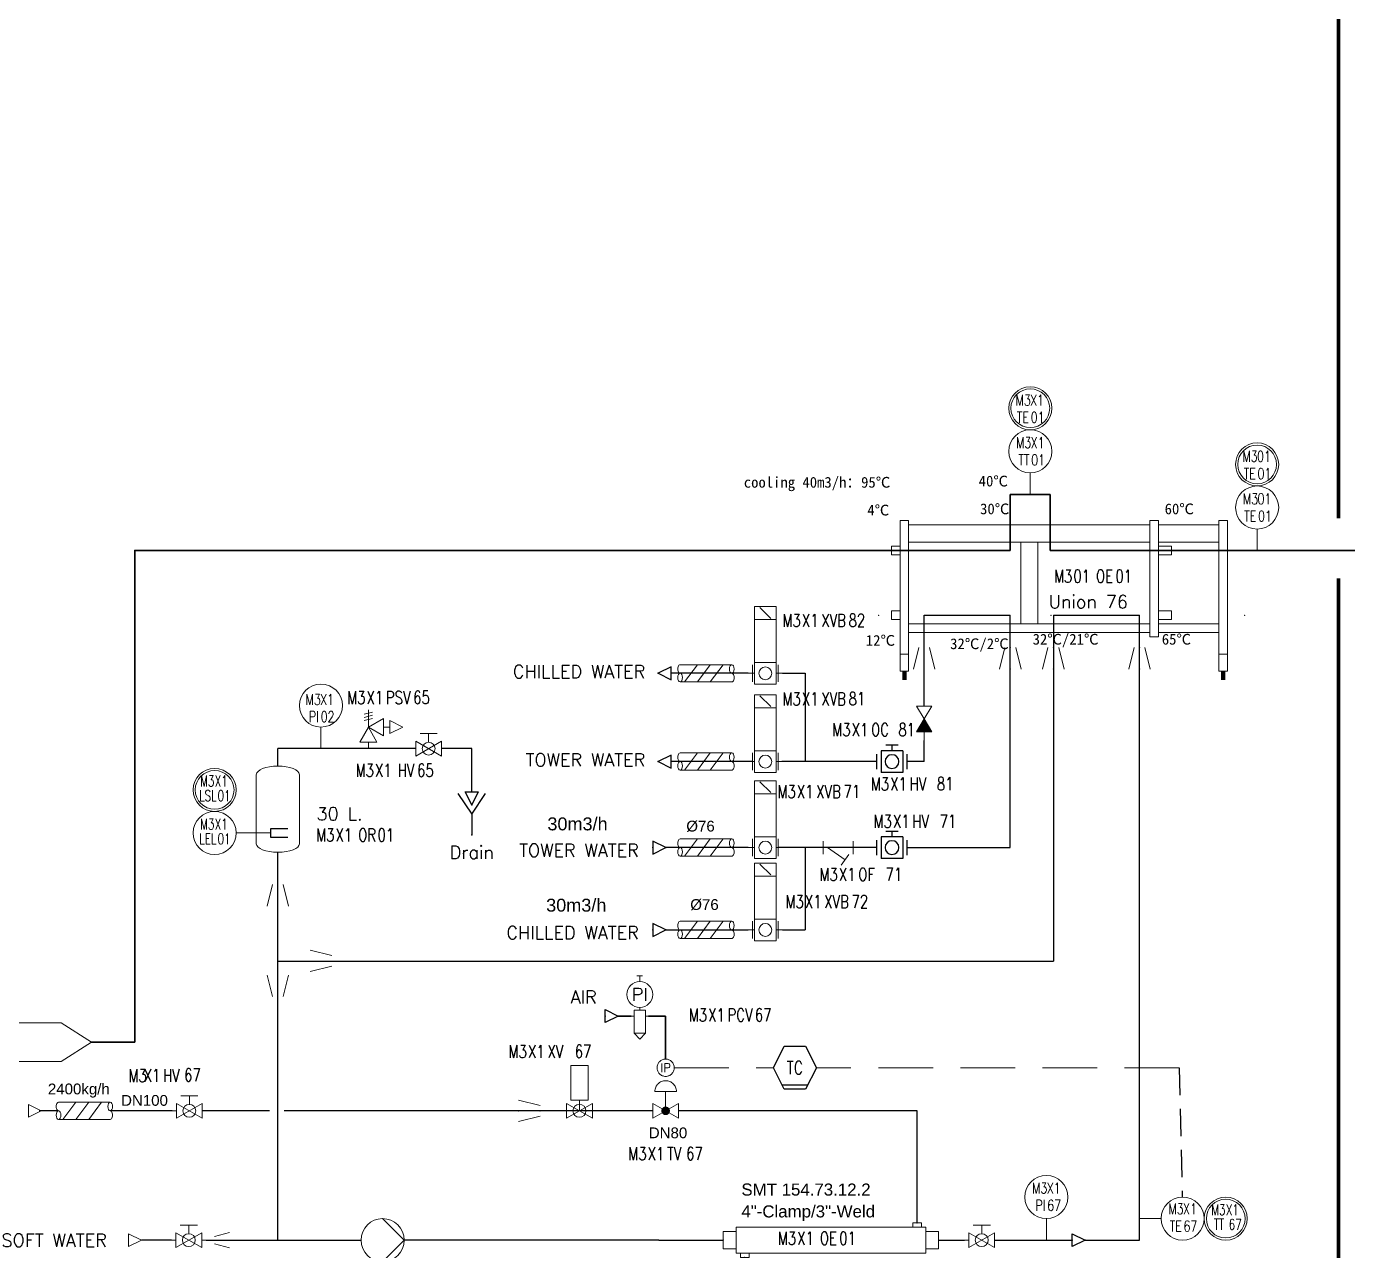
# Model space of a CAD drawing. Header units: inches. Extents: x 11605 to 13264, y 22375 to 23337.
# Drawn here: x 12394.5 to 12701.2, y 22596.7 to 22880.7 of the extents above; entities that cross this region are included whole.
import ezdxf
from ezdxf.enums import TextEntityAlignment as Align

# ---------------------------------------------------------------- set-up
doc = ezdxf.new("R2010")
doc.units = ezdxf.units.IN
doc.header["$MEASUREMENT"] = 0
for name, pattern in [('ACAD_ISO02W100', [15, 12, -3]), ('DASHED', [19.05, 12.7, -6.35]), ('DASHED2', [9.525, 6.35, -3.175])]:
    doc.linetypes.add(name, pattern=pattern)
for name, color, linetype, lineweight in [('11 Pipe Air Instrument', 3, 'Continuous', 30), ('19 Pipe Process', 30, 'Continuous', 30), ('31 Equipment', 7, 'Continuous', 9), ('32 Instruments Control Loop', 140, 'DASHED', 9), ('33 Instruments Labels', 7, 'Continuous', 9), ('40 TXT Data', 7, 'Continuous', 9), ('43 TXT English', 7, 'Continuous', 9), ('Other-material', 7, 'Continuous', 9), ('Pipe-process', 30, 'Continuous', 70)]:
    doc.layers.add(name, color=color, linetype=linetype, lineweight=lineweight)
for name, color, linetype in [('13 Pipe Water Hot', 161, 'Continuous'), ('14 Pipe Water Cold', 142, 'Continuous'), ('20 Pipe Steam Industrial', 231, 'Continuous'), ('60 TXT International', 7, 'Continuous'), ('DIAMETRE', 7, 'Continuous'), ('LIAISON INSTRUMENTATION', 140, 'DASHED2'), ('MATERIEL-DIVERS', 7, 'Continuous'), ('POMPES-PROCESS', 7, 'Continuous'), ('REPERES', 7, 'Continuous'), ('Steam pipe', 231, 'Continuous'), ('TEXTE', 7, 'Continuous'), ('TEXTES', 7, 'Continuous'), ('TITRE', 7, 'Continuous'), ('TUYAUTERIE-EAU', 5, 'Continuous'), ('TXT_FR', 7, 'Continuous'), ('VANNES', 7, 'Continuous')]:
    doc.layers.add(name, color=color, linetype=linetype)
doc.layers.get('REPERES').off()
doc.styles.add('ROMANS', font='ROMANS.SHX')
doc.styles.get("Standard").update_dxf_attribs({"font": 'arial.ttf'})
doc.styles.add('USER1', font='TXT.SHX', dxfattribs={"bigfont": 'gbcbig.shx'})

# ---------------------------------------------------------------- blocks, each defined once
blk = doc.blocks.new('APV-SIGN-ARW-FLOW-1')
at = {"layer": '31 Equipment'}
for p, q in [((-1.5, -1.5), (-1.5, 1.5)), ((-1.5, 1.5), (1.5, 0)), ((1.5, 0), (-1.5, -1.5))]:
    blk.add_line(p, q, dxfattribs=at)
blk = doc.blocks.new('APV-SIGN-ARW-DWG-1')
at = {"layer": '31 Equipment'}
for p, q in [((-32, 4.49), (25, 4.49)), ((-32, 4.49), (-25, 0)), ((25, 4.49), (32, 0)), ((-25, 0), (-32, -4.49)), ((32, 0), (25, -4.49)), ((-32, -4.49), (25, -4.49))]:
    blk.add_line(p, q, dxfattribs=at)
at = {"layer": '31 Equipment', "style": 'ROMANS', "width": 0.8}
for tag, p in [('TEXT1', (0, 0.37)), ('TEXT2', (0, -3.63))]:
    blk.add_attdef(tag, text='', height=3, dxfattribs=at).set_placement(p, align=Align.CENTER)
blk = doc.blocks.new('APV-INS-M-L-TE')
at = {"layer": '31 Equipment', "color": 7}
blk.add_line((0, -5), (0, -10), dxfattribs=at)
blk.add_circle((0, 0), 5, dxfattribs=at)
at = {"layer": '33 Instruments Labels', "style": 'ROMANS', "width": 0.8, "flags": 8}
blk.add_attdef('TE', text='', height=3, dxfattribs=at).set_placement((0, 0), align=Align.MIDDLE)
blk = doc.blocks.new('APV-INS-F-L-TT')
at = {"layer": '31 Equipment'}
for radius in [5, 4.5]:
    blk.add_circle((0, 0), radius, dxfattribs=at)
blk = doc.blocks.new('FLE23-A')
at = {"color": 7}
for p, q in [((0, 1.5), (-3, 0)), ((-3, 0), (0, -1.5)), ((0, -1.5), (0, 1.5))]:
    blk.add_line(p, q, dxfattribs=at)
at = {"layer": 'MATERIEL-DIVERS', "color": 7, "extrusion": (-1, 0, 0)}
blk.add_point((-3, 0), dxfattribs=at)
at = {"layer": 'MATERIEL-DIVERS', "color": 2}
for p in [(-3, 0), (0, 0)]:
    blk.add_point(p, dxfattribs=at)
at = {"layer": 'MATERIEL-DIVERS', "color": 7, "extrusion": (1, 0, 0)}
blk.add_point((0, 0), dxfattribs=at)
blk = doc.blocks.new('FLE23')
at = {"color": 7}
for p, q in [((0, -1.5), (0, 1.5)), ((0, 1.5), (3, 0)), ((3, 0), (0, -1.5))]:
    blk.add_line(p, q, dxfattribs=at)
at = {"layer": 'MATERIEL-DIVERS', "color": 2}
for p in [(0, 0), (3, 0)]:
    blk.add_point(p, dxfattribs=at)
at = {"layer": 'MATERIEL-DIVERS', "color": 7, "extrusion": (-1, 0, 0)}
blk.add_point((0, 0), dxfattribs=at)
at = {"layer": 'MATERIEL-DIVERS', "color": 7, "extrusion": (1, 0, 0)}
blk.add_point((3, 0), dxfattribs=at)
blk = doc.blocks.new('APV-FCE-GEN-REDCON-1')
at = {"layer": '31 Equipment', "color": 7}
for p, q in [((-2.5, 2.5), (2.5, 1.25)), ((2.5, 1.25), (2.5, 1.25)), ((2.5, -1.25), (-2.5, -2.5))]:
    blk.add_line(p, q, dxfattribs=at)
blk = doc.blocks.new('APV-OTH-GEN-INSULATE-1')
at = {"layer": '31 Equipment'}
for p, q in [((6, 2), (-6, 2)), ((-5, -2), (-2, 2)), ((-2, -2), (1, 2)), ((1, -2), (4, 2)), ((-6, -2), (6, -2))]:
    blk.add_line(p, q, dxfattribs=at)
for centre, major_axis in [((-6, 1), (0, 1)), ((6, -1), (0, -1))]:
    blk.add_ellipse(centre, major_axis=major_axis, ratio=0.547943, start_param=0, end_param=3.141593, dxfattribs=at)
at = {"layer": '31 Equipment', "extrusion": (0, 0, -1)}
for centre, major_axis in [((-6, -1), (0, -1)), ((6, 1), (0, 1))]:
    blk.add_ellipse(centre, major_axis=major_axis, ratio=0.547943, dxfattribs=at)
blk = doc.blocks.new('APV-VLVM-BALL-KHV+MF-1')
at = {"layer": '31 Equipment'}
for p, q in [((-2, 3.5), (2, 3.5)), ((0, 1.5), (0, 3.5)), ((-3, 1.734), (-3, -1.734)), ((-3, -1.734), (3, 1.734)), ((3, -1.734), (-3, 1.734)), ((3, 1.734), (3, -1.734))]:
    blk.add_line(p, q, dxfattribs=at)
at = {"layer": '31 Equipment', "ltscale": 38}
for p, q in [((-3, 0), (-4, 0)), ((3, 0), (4, 0))]:
    blk.add_line(p, q, dxfattribs=at)
at = {"layer": '31 Equipment'}
blk.add_circle((0, 0), 1.5, dxfattribs=at)
blk = doc.blocks.new('APV-INS-M-L-PI')
at = {"layer": '31 Equipment', "color": 7}
blk.add_line((0, -5), (0, -10), dxfattribs=at)
blk.add_circle((0, 0), 5, dxfattribs=at)
at = {"layer": '33 Instruments Labels', "style": 'ROMANS', "width": 0.8, "flags": 8}
blk.add_attdef('PI', text='', height=3, dxfattribs=at).set_placement((0, 0), align=Align.MIDDLE)
blk = doc.blocks.new('APV-HEX-TUB-11')
at = {"layer": '31 Equipment'}
for p, q in [((4, 3), (4, 4)), ((4, 4), (6, 4)), ((6, 4), (6, 3)), ((3, 2), (0, 2)), ((0, 2), (0, -2)), ((47, 3), (3, 3)), ((3, 3), (3, -3)), ((47, -3), (47, 3)), ((47, 2), (50, 2)), ((50, 2), (50, -2)), ((0, -2), (3, -2)), ((3, -3), (47, -3)), ((44, -4), (44, -3)), ((46, -3), (46, -4)), ((50, -2), (47, -2)), ((46, -4), (44, -4))]:
    blk.add_line(p, q, dxfattribs=at)
at = {"layer": '31 Equipment', "ltscale": 38}
for p in [(5, 4), (0, 0), (50, 0), (45, -4)]:
    blk.add_point(p, dxfattribs=at)
blk = doc.blocks.new('APV-PMP-GEN-CENTR-1')
at = {"layer": '31 Equipment', "ltscale": 38}
for p, q in [((5, 0), (0, 5)), ((-5, 0), (-7, 0)), ((5, 0), (0, -5)), ((5, 0), (7, 0))]:
    blk.add_line(p, q, dxfattribs=at)
blk.add_circle((0, 0), 5, dxfattribs=at)
blk = doc.blocks.new('APV-INS-F-PLC-TC')
at = {"layer": '31 Equipment', "lineweight": -3}
for p, q in [((-5, 0), (-2.5, 5)), ((-2.5, 5), (2.5, 5)), ((2.5, 5), (5, 0)), ((-2.5, -5), (-5, 0)), ((5, 0), (2.5, -5)), ((-3, -4), (3, -4)), ((2.5, -5), (-2.5, -5))]:
    blk.add_line(p, q, dxfattribs=at)
at = {"layer": '33 Instruments Labels', "style": 'ROMANS', "width": 0.8}
blk.add_text('TC', height=3, dxfattribs=at).set_placement((0, 0), align=Align.MIDDLE)
blk = doc.blocks.new('APV-PNE-GEN-PRESREGL-1')
at = {"layer": '31 Equipment', "color": 7}
for p, q in [((-0.67, 9.33), (0.67, 9.33)), ((0, 8), (0, 9.33)), ((-1.33, 0), (-2, 0)), ((-1.33, -4), (-1.33, 1.33)), ((-1.33, 1.33), (1.33, 1.33)), ((1.33, 1.33), (1.33, -4)), ((1.33, 0), (2, 0)), ((-1.33, -4), (0, -5.33)), ((1.33, -4), (-1.33, -4)), ((0, -5.33), (1.33, -4))]:
    blk.add_line(p, q, dxfattribs=at)
at = {"layer": '31 Equipment'}
blk.add_line((0, 2), (0, 1.33), dxfattribs=at)
blk.add_circle((0, 5), 3, dxfattribs=at)
at = {"layer": '31 Equipment', "style": 'ROMANS'}
blk.add_text('PI', height=3, dxfattribs=at).set_placement((0, 5), align=Align.MIDDLE)
blk = doc.blocks.new('APV-VLV-IPCNV-GEN-1')
at = {"layer": '31 Equipment', "linetype": 'ACAD_ISO02W100', "ltscale": 38}
blk.add_circle((0, 0), 2, dxfattribs=at)
at = {"layer": '31 Equipment', "style": 'ROMANS'}
blk.add_text('IP', height=2, dxfattribs=at).set_placement((0, 0), align=Align.MIDDLE)
blk = doc.blocks.new('APV-VLV-MODUL-2WAY-1')
at = {"layer": '31 Equipment', "linetype": 'ACAD_ISO02W100', "ltscale": 38}
for p, q in [((2.5, 4.5), (-2.5, 4.5)), ((0, 1), (0, 4.5))]:
    blk.add_line(p, q, dxfattribs=at)
at = {"layer": '31 Equipment', "ltscale": 38}
for p, q in [((-3, 0), (-4, 0)), ((3, 0), (4, 0))]:
    blk.add_line(p, q, dxfattribs=at)
at = {"layer": '31 Equipment'}
for p, q in [((-3, 1.734), (-3, -1.734)), ((-3, -1.734), (3, 1.734)), ((3, -1.734), (-3, 1.734)), ((3, 1.734), (3, -1.734))]:
    blk.add_line(p, q, dxfattribs=at)
at = {"layer": '31 Equipment', "const_width": 1}
blk.add_lwpolyline([(-0.5, 0, 1), (0.5, 0, 1)], format="xyb", close=True, dxfattribs=at)
at = {"layer": '31 Equipment', "linetype": 'ACAD_ISO02W100', "ltscale": 38}
blk.add_arc((0, 4.5), 2.5, 0, 180, dxfattribs=at)
blk = doc.blocks.new('APV-TNK-GEN-1')
at = {"layer": '31 Equipment'}
for p, q in [((-5, 18), (-5, 2)), ((5, 2), (5, 18))]:
    blk.add_line(p, q, dxfattribs=at)
for centre, major_axis in [((0, 18), (-5, 0)), ((0, 2), (5, 0))]:
    blk.add_ellipse(centre, major_axis=major_axis, ratio=0.4, start_param=3.141593, end_param=6.283185, dxfattribs=at)
at = {"layer": '31 Equipment', "ltscale": 38}
blk.add_point((0, 0), dxfattribs=at)
blk = doc.blocks.new('NBF_ARROW-4TEXTS')
at = {"layer": '40 TXT Data', "color": 5, "style": 'ROMANS'}
blk.add_attdef('CAPACITY', text='', height=2.5, dxfattribs=at).set_placement((-5, 4), align=Align.BOTTOM_RIGHT)
blk.add_attdef('PID-NO/TAG', text='', height=2.5, dxfattribs=at).set_placement((-5, -7), align=Align.TOP_RIGHT)
at = {"layer": '43 TXT English', "style": 'ROMANS'}
blk.add_attdef('TEXT-ENG', text='', height=3, dxfattribs=at).set_placement((-5, -1), align=Align.BOTTOM_RIGHT)
at = {"layer": '60 TXT International', "style": 'ROMANS'}
blk.add_attdef('TEXT-RUS', text='', height=3, dxfattribs=at).set_placement((-5, -2), align=Align.TOP_RIGHT)
blk = doc.blocks.new('NOR_CONICAL_REDUCER')
for p, q in [((-2.07, 2.48), (2.93, 1.23)), ((2.93, -1.27), (-2.07, -2.52))]:
    blk.add_line(p, q)
blk = doc.blocks.new('CR')
at = {"color": 7}
for p, q in [((-2.5, 2.5), (2.5, 1.25)), ((2.5, 1.25), (2.5, 1.25)), ((2.5, -1.25), (-2.5, -2.5))]:
    blk.add_line(p, q, dxfattribs=at)
at = {"color": 7, "extrusion": (-1, 0, 0)}
blk.add_point((-2.5, 0), dxfattribs=at)
at = {"color": 7, "extrusion": (1, 0, 0)}
blk.add_point((2.5, 0), dxfattribs=at)
blk = doc.blocks.new('EGOUT')
at = {"color": 7}
for p, q in [((-3.2, 9.61), (0, 4.81)), ((0, 4.81), (3.2, 9.61)), ((0, 4.81), (0, 0))]:
    blk.add_line(p, q, dxfattribs=at)
at = {"color": 7, "extrusion": (0, -1, 0)}
blk.add_point((0, 0), dxfattribs=at)
at = {"layer": 'POMPES-PROCESS', "style": 'ROMANS'}
blk.add_attdef('EGOUT', text='', height=3, dxfattribs=at).set_placement((0, -4), align=Align.MIDDLE)
blk = doc.blocks.new('APV-FCE-RELV-SI2-1')
at = {"layer": '31 Equipment'}
for p, q in [((1, 3.5), (-1, 3)), ((0, 0), (0, 4)), ((1, 2.75), (-1, 2.25)), ((1, 2), (-1, 1.5))]:
    blk.add_line(p, q, dxfattribs=at)
at = {"layer": '31 Equipment', "color": 7}
for p, q in [((0, 0), (-2, -3.5)), ((3.5, 2), (0, 0)), ((0, 0), (3.5, -2)), ((2, -3.5), (0, 0)), ((3.5, -2), (3.5, 2)), ((3.5, 0), (5, 0)), ((5, -1.5), (5, 1.5)), ((5, 1.5), (8, 0)), ((8, 0), (5, -1.5)), ((-2, -3.5), (2, -3.5)), ((0, -3.5), (0, -5))]:
    blk.add_line(p, q, dxfattribs=at)
blk = doc.blocks.new('APV-VLV-BALL-KHV+MF-3')
at = {"layer": '31 Equipment', "ltscale": 38}
for p, q in [((-3, 0), (-4, 0)), ((0, 0), (0, 2.5)), ((3, 0), (4, 0))]:
    blk.add_line(p, q, dxfattribs=at)
at = {"layer": '31 Equipment'}
for p, q in [((-3, 1.734), (-3, -1.734)), ((-3, -1.734), (3, 1.734)), ((3, -1.734), (-3, 1.734)), ((3, 1.734), (3, -1.734))]:
    blk.add_line(p, q, dxfattribs=at)
at = {"layer": '31 Equipment', "ltscale": 38}
blk.add_lwpolyline([(-2, 2.5), (2, 2.5), (2, 10.5), (-2, 10.5)], close=True, dxfattribs=at)
at = {"layer": '31 Equipment'}
blk.add_circle((0, 0), 1.5, dxfattribs=at)
blk = doc.blocks.new('APV-HEX-PLAT-12')
at = {"layer": '31 Equipment'}
for p, q in [((-1, 2), (-1, 37)), ((-1, 37), (1, 37)), ((1, 37), (1, 2)), ((15, 37), (15, 10)), ((17, 37), (15, 37)), ((17, 10), (17, 37)), ((73, 37), (73, 2)), ((75, 37), (73, 37)), ((75, 37), (75, 2)), ((1, 36), (15, 36)), ((17, 36), (73, 36)), ((15, 32), (1, 32)), ((12, 31), (12, 29)), ((15, 31), (12, 31)), ((17, 32), (73, 32)), ((43, 13), (43, 32)), ((47, 32), (47, 13)), ((75, 31), (77, 31)), ((77, 31), (77, 29)), ((12, 29), (15, 29)), ((77, 29), (75, 29)), ((12, 16), (15, 16)), ((12, 14), (12, 16)), ((75, 16), (77, 16)), ((77, 16), (77, 14)), ((15, 13), (1, 13)), ((15, 14), (12, 14)), ((17, 13), (73, 13)), ((77, 14), (75, 14)), ((1, 11), (15, 11)), ((15, 10), (17, 10)), ((17, 11), (73, 11)), ((-1, 6), (1, 6)), ((73, 6), (75, 6)), ((1, 2), (-1, 2)), ((73, 2), (75, 2))]:
    blk.add_line(p, q, dxfattribs=at)
at = {"layer": '31 Equipment', "ltscale": 38}
for p in [(-5, 30), (40, 30), (50, 30), (80, 30), (-5, 15), (40, 15), (50, 15), (80, 15)]:
    blk.add_point(p, dxfattribs=at)
at = {"layer": '31 Equipment'}
for points in [[(0.5, 2), (-0.5, 2), (0.5, 0), (-0.5, 0)], [(74.5, 2), (73.5, 2), (74.5, 0), (73.5, 0)]]:
    blk.add_trace(points, dxfattribs=at)
blk = doc.blocks.new('REPNORM1')
at = {"layer": 'TEXTES', "style": 'ROMANS', "width": 0.75}
for tag, p in [('ZONE', (-9.75, -1.25)), ('SOUSZONE', (-5.25, -1.25)), ('ELEMENT', (-0.75, -1.25)), ('NUM', (5.59, -1.22))]:
    blk.add_attdef(tag, p, '', height=3, dxfattribs=at)
blk = doc.blocks.new('REPNORM')
at = {"layer": 'TEXTES', "style": 'ROMANS', "width": 0.75}
for tag, p in [('ZONE', (-9.75, -1.25)), ('SOUSZONE', (-5.25, -1.25)), ('ELEMENT', (0, -1.25)), ('NUM', (4.5, -1.25))]:
    blk.add_attdef(tag, p, '', height=3, dxfattribs=at)
blk = doc.blocks.new('REPINS')
at = {"layer": 'TEXTES', "style": 'ROMANS', "width": 0.75}
for tag, p in [('ZONE', (-3.3, 1)), ('SOUSZONE', (0.1, 1)), ('NUM', (0.2, -3))]:
    blk.add_attdef(tag, p, '', height=2.5, dxfattribs=at)
blk.add_attdef('ELEMENT', text='', height=2.5, dxfattribs=at).set_placement((-0.2, -3), align=Align.RIGHT)
blk = doc.blocks.new('REPINS2')
at = {"layer": 'TEXTES', "style": 'ROMANS', "width": 0.7}
for tag, p in [('ZONE', (-3.35, 0.8)), ('SOUSZONE', (0.05, 0.8)), ('NUM', (0.7, -2.6))]:
    blk.add_attdef(tag, p, '', height=2.5, dxfattribs=at)
blk.add_attdef('ELEMENT', text='', height=2.5, dxfattribs=at).set_placement((-1.56, -2.59), align=Align.CENTER)
blk = doc.blocks.new('APV-INS-M-L-LE2')
at = {"layer": '31 Equipment', "color": 7}
blk.add_line((5, 0), (13, 0), dxfattribs=at)
at = {"layer": '31 Equipment', "lineweight": 25}
blk.add_lwpolyline([(17, 1), (13, 1), (13, 0), (13, -1), (17, -1)], dxfattribs=at)
at = {"layer": '31 Equipment', "color": 7}
blk.add_circle((0, 0), 5, dxfattribs=at)
at = {"layer": '33 Instruments Labels', "style": 'ROMANS', "width": 0.8}
blk.add_attdef('LE?', text='', height=3, dxfattribs=at).set_placement((0, 0), align=Align.MIDDLE)
blk = doc.blocks.new('APV-INS-F-L-LS')
at = {"layer": '31 Equipment'}
for radius in [5, 4.5]:
    blk.add_circle((0, 0), radius, dxfattribs=at)
at = {"layer": '33 Instruments Labels', "style": 'ROMANS', "width": 0.8}
blk.add_attdef('LS?', text='', height=3, dxfattribs=at).set_placement((0, 0), align=Align.MIDDLE)
blk = doc.blocks.new('APV-VLV-BFLY-SVS-3')
at = {"layer": '31 Equipment', "ltscale": 38}
for p, q in [((1.25, 15.25), (-1.25, 12.75)), ((-2.5, 0), (-4, 0)), ((2.5, 2.5), (-2.5, 2.5)), ((-2.5, 2.5), (-2.5, -2.5)), ((2.5, -2.5), (2.5, 2.5)), ((2.5, 0), (4, 0)), ((-2.5, -2.5), (2.5, -2.5))]:
    blk.add_line(p, q, dxfattribs=at)
at = {"layer": '31 Equipment'}
for p, q in [((-3, 2), (-3, -2)), ((3, -2), (3, 2))]:
    blk.add_line(p, q, dxfattribs=at)
at = {"layer": '31 Equipment', "ltscale": 38}
for points in [[(-2.5, 12.5), (2.5, 12.5), (2.5, 15.5), (-2.5, 15.5)], [(-2.5, 2.5), (2.5, 2.5), (2.5, 12.5), (-2.5, 12.5)]]:
    blk.add_lwpolyline(points, close=True, dxfattribs=at)
blk.add_circle((0, 0), 1.5, dxfattribs=at)
blk = doc.blocks.new('APV-FILT-GEN-Y-1')
at = {"layer": '31 Equipment'}
for p, q in [((-3.5, -1.5), (-3.5, 1.5)), ((-3.5, 0), (3.5, 0)), ((-2.5, 0), (1.6, -2.87)), ((3.5, 1.5), (3.5, -1.5)), ((2.46, -1.64), (0.74, -4.1))]:
    blk.add_line(p, q, dxfattribs=at)
blk = doc.blocks.new('VALVBUTT A BRIDES')
at = {"layer": 'VANNES'}
for p, q in [((-1.4, 3.77), (1.4, 3.77)), ((0, 3.77), (0, 2.5)), ((-3.5, -1.73), (-3.5, 1.74)), ((-2.5, 2.5), (-2.5, -2.5)), ((-2.5, 2.5), (2.5, 2.5)), ((2.5, 2.5), (2.5, -2.5)), ((3.5, -1.73), (3.5, 1.74)), ((-2.5, -2.5), (2.5, -2.5))]:
    blk.add_line(p, q, dxfattribs=at)
blk.add_circle((0, 0), 1.6, dxfattribs=at)
blk = doc.blocks.new('APV-FCE-NRV-GEN-1')
at = {"layer": '31 Equipment'}
h = blk.add_hatch(dxfattribs=at)
h.set_pattern_fill('ANSI31', color=256, scale=0.01, style=0)
h.set_pattern_definition([(45, (0, 0), (-0.02245064, 0.02245064), [])])
h.paths.add_polyline_path([(3, 1.75), (3, -1.75), (0, 0)])
at = {"layer": '31 Equipment', "linetype": 'ACAD_ISO02W100', "ltscale": 38}
for p, q in [((-3, 0), (-5, 0)), ((0, 0), (-3, 1.75)), ((-3, 1.75), (-3, -1.75)), ((0, 0), (-3, -1.75)), ((0, 0), (3, 1.75)), ((0, 0), (3, -1.75)), ((3, 1.75), (3, -1.75)), ((3, 0), (5, 0))]:
    blk.add_line(p, q, dxfattribs=at)

msp = doc.modelspace()

# ---------------------------------------------------------------- linework, layer by layer
at = {"layer": '11 Pipe Air Instrument'}
for p, q in [((12534.87, 22651.1), (12531.87, 22651.1)), ((12542.87, 22651.1), (12538.87, 22651.1)), ((12542.87, 22651.1), (12542.87, 22641.1))]:
    msp.add_line(p, q, dxfattribs=at)
at = {"layer": '13 Pipe Water Hot'}
for p, q in [((12632.87, 22744.1), (12652.87, 22744.1)), ((12632.87, 22744.1), (12632.87, 22663.82)), ((12652.87, 22599.1), (12652.87, 22744.1)), ((12452.87, 22599.1), (12452.87, 22689.1)), ((12452.87, 22663.82), (12632.87, 22663.82)), ((12436.2, 22599.1), (12472.18, 22599.1)), ((12541.26, 22599.1), (12482.18, 22599.1)), ((12541.26, 22599.1), (12556.24, 22599.1)), ((12606.24, 22599.1), (12612.24, 22599.1)), ((12619.24, 22599.1), (12637.24, 22599.1)), ((12620.24, 22599.1), (12628.24, 22599.1)), ((12640.24, 22599.1), (12652.87, 22599.1))]:
    msp.add_line(p, q, dxfattribs=at)
at = {"layer": '14 Pipe Water Cold'}
for p, q in [((12602.87, 22744.1), (12622.87, 22744.1)), ((12602.87, 22723.04), (12602.87, 22744.1)), ((12622.87, 22690.19), (12622.87, 22744.1)), ((12544.92, 22730.63), (12544.14, 22730.63)), ((12562.02, 22730.63), (12544.92, 22730.63)), ((12602.87, 22710.15), (12602.87, 22715.04)), ((12562.87, 22710.15), (12544.14, 22710.15)), ((12591.91, 22710.15), (12569.87, 22710.15)), ((12602.87, 22710.15), (12598.91, 22710.15)), ((12562.02, 22690.19), (12542.93, 22690.19)), ((12572.66, 22690.19), (12569.02, 22690.19)), ((12584.66, 22690.19), (12572.66, 22690.19)), ((12591.91, 22690.19), (12581.41, 22690.19)), ((12598.91, 22690.19), (12622.87, 22690.19)), ((12542.93, 22671.08), (12562.02, 22671.08)), ((12570.02, 22671.08), (12575.23, 22671.08))]:
    msp.add_line(p, q, dxfattribs=at)
at = {"layer": '14 Pipe Water Cold', "ltscale": 2}
msp.add_line((12428.2, 22599.1), (12421.2, 22599.1), dxfattribs=at)
at = {"layer": '14 Pipe Water Cold'}
for points in [[(12570.02, 22730.63), (12575.23, 22730.63), (12575.23, 22710.15)], [(12575.23, 22690.19), (12575.23, 22671.08)]]:
    msp.add_lwpolyline(points, dxfattribs=at)
at = {"layer": '19 Pipe Process'}
for p, q in [((12622.87, 22759.14), (12622.87, 22772.14)), ((12622.87, 22772.14), (12632.16, 22772.14)), ((12632.16, 22772.14), (12632.15, 22759.1)), ((12632.15, 22759.1), (12680.16, 22759.1)), ((12870.02, 22759.1), (12677.28, 22759.1)), ((12409.61, 22645.05), (12419.66, 22645.05))]:
    msp.add_line(p, q, dxfattribs=at)
msp.add_lwpolyline([(12622.87, 22759.14), (12419.66, 22759.14), (12419.66, 22645.05)], dxfattribs=at)
at = {"layer": '20 Pipe Steam Industrial'}
for p, q in [((12401.96, 22629.1), (12397.46, 22629.1)), ((12401.96, 22629.1), (12397.96, 22629.1)), ((12428.33, 22629.1), (12413.96, 22629.1)), ((12447.41, 22629.1), (12435.33, 22629.1)), ((12450.91, 22629.1), (12447.41, 22629.1)), ((12538.87, 22629.1), (12454.36, 22629.1)), ((12539.85, 22629.1), (12525.87, 22629.1)), ((12552.87, 22629.1), (12545.85, 22629.1)), ((12601.24, 22629.1), (12546.87, 22629.1)), ((12601.24, 22603.1), (12601.24, 22629.1))]:
    msp.add_line(p, q, dxfattribs=at)
at = {"layer": '32 Instruments Control Loop'}
for p, q in [((12544.87, 22639.1), (12567.87, 22639.1)), ((12577.87, 22639.1), (12582.87, 22639.1)), ((12662.09, 22639.1), (12582.87, 22639.1))]:
    msp.add_line(p, q, dxfattribs=at)
at = {"layer": 'LIAISON INSTRUMENTATION'}
msp.add_line((12662.09, 22639.1), (12662.76, 22609.1), dxfattribs=at)
at = {"layer": 'Pipe-process'}
for points in [[(12699.04, 22766.61), (12699.04, 22942.93)], [(12699.04, 22532.73), (12699.04, 22752.66)]]:
    msp.add_lwpolyline(points, dxfattribs=at)
at = {"layer": 'TUYAUTERIE-EAU'}
for p, q in [((12484.87, 22713.15), (12452.87, 22713.15)), ((12452.87, 22709.1), (12452.87, 22713.15)), ((12497.87, 22713.15), (12490.87, 22713.15)), ((12497.87, 22703.15), (12497.87, 22713.15))]:
    msp.add_line(p, q, dxfattribs=at)

# ---------------------------------------------------------------- block references
at = {"layer": '14 Pipe Water Cold', "xscale": -1}
for p in [(12595.41, 22710.15), (12595.41, 22690.19)]:
    msp.add_blockref('VALVBUTT A BRIDES', p, dxfattribs=at)
at = {"layer": '31 Equipment'}
for name, p in [('APV-INS-F-L-TT', (12627.51, 22792.14)), ('APV-INS-M-L-TE', (12627.51, 22782.14)), ('APV-INS-F-L-TT', (12680.16, 22779.1)), ('APV-INS-M-L-TE', (12680.16, 22769.1)), ('APV-OTH-GEN-INSULATE-1', (12552.23, 22730.63)), ('APV-INS-M-L-PI', (12462.87, 22723.15)), ('APV-FCE-RELV-SI2-1', (12473.87, 22718.15)), ('APV-OTH-GEN-INSULATE-1', (12552.23, 22710.15)), ('APV-OTH-GEN-INSULATE-1', (12552.23, 22690.19)), ('APV-OTH-GEN-INSULATE-1', (12552.23, 22671.08)), ('APV-FCE-GEN-REDCON-1', (12462.87, 22663.92)), ('APV-SIGN-ARW-FLOW-1', (12396.46, 22629.1)), ('APV-OTH-GEN-INSULATE-1', (12407.96, 22629.1))]:
    msp.add_blockref(name, p, dxfattribs=at)
at = {"layer": '31 Equipment', "xscale": -1}
for name, p in [('APV-HEX-PLAT-12', (12672.28, 22729.1)), ('APV-TNK-GEN-1', (12452.87, 22689.1)), ('APV-VLV-BALL-KHV+MF-3', (12522.87, 22629.1)), ('APV-VLVM-BALL-KHV+MF-1', (12432.33, 22629.1)), ('APV-HEX-TUB-11', (12606.24, 22599.1)), ('APV-VLVM-BALL-KHV+MF-1', (12616.24, 22599.1))]:
    msp.add_blockref(name, p, dxfattribs=at)
at = {"layer": '31 Equipment'}
for p, values in [((12543.14, 22729.63), {'TEXT-ENG': 'CHILLED WATER'}), ((12543.14, 22709.15), {'TEXT-ENG': 'TOWER WATER'}), ((12541.64, 22688.15), {'TEXT-ENG': 'TOWER WATER'}), ((12541.64, 22669.04), {'TEXT-ENG': 'CHILLED WATER'}), ((12531.87, 22654.1), {'TEXT-ENG': 'AIR'})]:
    msp.add_blockref('NBF_ARROW-4TEXTS', p, dxfattribs=at).add_auto_attribs(values)
at = {"layer": '31 Equipment', "xscale": -1}
for name, p, rotation in [('APV-FCE-NRV-GEN-1', (12602.87, 22720.04), 90), ('APV-FCE-GEN-REDCON-1', (12452.87, 22679.1), 270), ('APV-INS-M-L-PI', (12631.24, 22609.1), 359.9999999999998), ('APV-PMP-GEN-CENTR-1', (12477.18, 22599.1), 180), ('APV-SIGN-ARW-FLOW-1', (12419.7, 22599.1), 180)]:
    msp.add_blockref(name, p, dxfattribs=dict(at, rotation=rotation))
at = {"layer": '31 Equipment'}
for name, p, rotation in [('APV-VLVM-BALL-KHV+MF-1', (12487.87, 22713.15), 0.0001520395044134), ('APV-FCE-GEN-REDCON-1', (12452.87, 22658.1), 270)]:
    msp.add_blockref(name, p, dxfattribs=dict(at, rotation=rotation))
at = {"layer": '31 Equipment', "xscale": -0.700000000000003, "yscale": 0.700000000000003, "zscale": 0.700000000000003}
msp.add_blockref('NOR_CONICAL_REDUCER', (12440.2, 22599.1), dxfattribs=at)
at = {"layer": '33 Instruments Labels'}
for name, p in [('APV-INS-F-PLC-TC', (12572.87, 22639.1)), ('APV-INS-F-L-TT', (12672.87, 22604.1))]:
    msp.add_blockref(name, p, dxfattribs=at)
at = {"layer": '33 Instruments Labels', "rotation": 270}
msp.add_blockref('APV-INS-M-L-TE', (12662.87, 22604.1), dxfattribs=at)
at = {"layer": 'MATERIEL-DIVERS'}
for name, p in [('FLE23-A', (12544.14, 22730.63)), ('FLE23-A', (12544.14, 22710.15)), ('APV-INS-F-L-LS', (12438.19, 22703.58)), ('APV-INS-M-L-LE2', (12438.19, 22693.58)), ('APV-PNE-GEN-PRESREGL-1', (12536.87, 22651.1)), ('APV-VLVM-BALL-KHV+MF-1', (12432.2, 22599.1))]:
    msp.add_blockref(name, p, dxfattribs=at)
msp.add_blockref('EGOUT', (12497.87, 22693.15), dxfattribs=at).add_auto_attribs({'EGOUT': 'Drain'})
for name, p, rotation in [('FLE23', (12497.87, 22703.15), 270), ('FLE23-A', (12539.93, 22690.19), 180), ('FLE23-A', (12539.93, 22671.08), 180)]:
    msp.add_blockref(name, p, dxfattribs=dict(at, rotation=rotation))
ref = msp.add_blockref('APV-SIGN-ARW-DWG-1', (12377.6, 22645.05), dxfattribs=at)
ref.add_attrib('TEXT1', '循环化料线', dxfattribs={"layer": '31 Equipment', "height": 5, "style": 'USER1'}).set_placement((12377.6, 22643.17), align=Align.CENTER)
at = {"layer": 'MATERIEL-DIVERS', "xscale": -1}
msp.add_blockref('FLE23-A', (12637.24, 22599.1), dxfattribs=at)
at = {"layer": 'Other-material', "rotation": 90.00000000000001}
for p in [(12602.87, 22734.12), (12622.87, 22734.12), (12632.87, 22734.12), (12652.87, 22734.12)]:
    msp.add_blockref('CR', p, dxfattribs=at)
at = {"layer": 'Other-material', "xscale": -1, "rotation": 180}
msp.add_blockref('CR', (12511.24, 22629.1), dxfattribs=at)
at = {"layer": 'REPERES'}
for name, p, values in [('REPINS', (12627.4, 22791.77), {'ZONE': 'M3', 'SOUSZONE': 'X1', 'ELEMENT': 'TE', 'NUM': '01'}), ('REPINS', (12627.52, 22781.9), {'ZONE': 'M3', 'SOUSZONE': 'X1', 'ELEMENT': 'TT', 'NUM': '01'}), ('REPINS', (12680.05, 22778.72), {'ZONE': 'M3', 'SOUSZONE': '01', 'ELEMENT': 'TE', 'NUM': '01'}), ('REPINS', (12680.16, 22768.86), {'ZONE': 'M3', 'SOUSZONE': '01', 'ELEMENT': 'TE', 'NUM': '01'}), ('REPNORM', (12642.77, 22752.92), {'ZONE': 'M3', 'SOUSZONE': '01', 'ELEMENT': 'OE', 'NUM': '01'}), ('REPNORM1', (12579.75, 22742.64), {'ZONE': 'M3', 'SOUSZONE': 'X1', 'ELEMENT': 'XVB', 'NUM': '82'}), ('REPINS', (12462.6, 22722.31), {'ZONE': 'M3', 'SOUSZONE': 'X1', 'ELEMENT': 'PI', 'NUM': '02'}), ('REPNORM1', (12478.7, 22724.75), {'ZONE': 'M3', 'SOUSZONE': 'X1', 'ELEMENT': 'PSV', 'NUM': '65'}), ('REPNORM1', (12579.75, 22724.45), {'ZONE': 'M3', 'SOUSZONE': 'X1', 'ELEMENT': 'XVB', 'NUM': '81'}), ('REPNORM1', (12591.31, 22717.3), {'ZONE': 'M3', 'SOUSZONE': 'X1', 'ELEMENT': 'OC', 'NUM': '81'}), ('REPNORM', (12480.68, 22707.87), {'ZONE': 'M3', 'SOUSZONE': 'X1', 'ELEMENT': 'HV', 'NUM': '65'}), ('REPINS2', (12438.19, 22703.58), {'ZONE': 'M3', 'SOUSZONE': 'X1', 'NUM': '01', 'ELEMENT': 'LSL'}), ('REPNORM1', (12578.58, 22702.93), {'ZONE': 'M3', 'SOUSZONE': 'X1', 'ELEMENT': 'XVB', 'NUM': '71'}), ('REPNORM1', (12600.23, 22704.72), {'ZONE': 'M3', 'SOUSZONE': 'X1', 'ELEMENT': 'HV', 'NUM': '81'}), ('REPINS2', (12438.19, 22693.58), {'ZONE': 'M3', 'SOUSZONE': 'X1', 'NUM': '01', 'ELEMENT': 'LEL'}), ('REPNORM1', (12600.88, 22696.03), {'ZONE': 'M3', 'SOUSZONE': 'X1', 'ELEMENT': 'HV', 'NUM': '71'}), ('REPNORM', (12471.5, 22692.87), {'ZONE': 'M3', 'SOUSZONE': 'X1', 'ELEMENT': 'OR', 'NUM': '01'}), ('REPNORM1', (12588.33, 22683.7), {'ZONE': 'M3', 'SOUSZONE': 'X1', 'ELEMENT': 'OF', 'NUM': '71'}), ('REPNORM1', (12580.44, 22677.39), {'ZONE': 'M3', 'SOUSZONE': 'X1', 'ELEMENT': 'XVB', 'NUM': '72'}), ('REPNORM1', (12557.99, 22651.09), {'ZONE': 'M3', 'SOUSZONE': 'X1', 'ELEMENT': 'PCV', 'NUM': '67'}), ('REPNORM1', (12516.19, 22642.62), {'ZONE': 'M3', 'SOUSZONE': 'X1', 'ELEMENT': 'XV', 'NUM': '67'}), ('REPINS', (12631.24, 22608.92), {'ZONE': 'M3', 'SOUSZONE': 'X1', 'ELEMENT': 'PI', 'NUM': '67'}), ('REPINS', (12662.87, 22604.1), {'ZONE': 'M3', 'SOUSZONE': 'X1', 'ELEMENT': 'TE', 'NUM': '67'}), ('REPINS2', (12672.87, 22604.1), {'ZONE': 'M3', 'SOUSZONE': 'X1', 'NUM': '67', 'ELEMENT': 'TT'}), ('REPNORM', (12578.66, 22599.29), {'ZONE': 'M3', 'SOUSZONE': 'X1', 'ELEMENT': 'OE', 'NUM': '01'})]:
    msp.add_blockref(name, p, dxfattribs=at).add_auto_attribs(values)
ref = msp.add_blockref('REPNORM1', (12426.97, 22637.06), dxfattribs=at)
ref.add_attrib('ZONE', 'M3', (12418.18, 22635.79), dxfattribs={"layer": 'TEXTES', "height": 3, "style": 'ROMANS', "width": 0.75})
ref.add_attrib('SOUSZONE', 'X1', (12421.72, 22635.81), dxfattribs={"layer": 'TEXTES', "height": 3, "style": 'ROMANS', "width": 0.75})
ref.add_attrib('ELEMENT', 'HV', (12426.22, 22635.81), dxfattribs={"layer": 'TEXTES', "height": 3, "style": 'ROMANS', "width": 0.75})
ref.add_attrib('NUM', '67', (12431.11, 22635.91), dxfattribs={"layer": 'TEXTES', "height": 3, "style": 'ROMANS', "width": 0.75})
ref = msp.add_blockref('REPNORM1', (12543.96, 22618.9), dxfattribs=at)
ref.add_attrib('ZONE', 'M3', (12534.21, 22617.65), dxfattribs={"layer": 'TEXTES', "height": 3, "style": 'ROMANS', "width": 0.75})
ref.add_attrib('SOUSZONE', 'X1', (12538.71, 22617.65), dxfattribs={"layer": 'TEXTES', "height": 3, "style": 'ROMANS', "width": 0.75})
ref.add_attrib('ELEMENT', 'TV', (12543.21, 22617.65), dxfattribs={"layer": 'TEXTES', "height": 3, "style": 'ROMANS', "width": 0.75})
ref.add_attrib('NUM', '67', (12547.64, 22617.68), dxfattribs={"layer": 'TEXTES', "height": 3, "style": 'ROMANS', "width": 0.75})
at = {"layer": 'Steam pipe'}
msp.add_blockref('APV-FILT-GEN-Y-1', (12582.91, 22690.19), dxfattribs=at)
at = {"layer": 'TITRE'}
msp.add_blockref('FLE23', (12528.87, 22651.1), dxfattribs=at)
at = {"layer": 'VANNES', "xscale": -1, "rotation": 359.9999999999998}
for p in [(12566.02, 22730.63), (12566.02, 22710.15), (12566.02, 22690.19), (12566.02, 22671.08)]:
    msp.add_blockref('APV-VLV-BFLY-SVS-3', p, dxfattribs=at)
at = {"layer": 'VANNES'}
msp.add_blockref('APV-VLV-IPCNV-GEN-1', (12542.87, 22639.1), dxfattribs=at)
at = {"layer": 'VANNES', "xscale": -1}
msp.add_blockref('APV-VLV-MODUL-2WAY-1', (12542.87, 22629.1), dxfattribs=at)

# ---------------------------------------------------------------- texts
at = {"char_height": 2.8, "width": 40.5804, "attachment_point": 1}
for s, insert in [('SMT 154.73.12.2', (12560.45, 22612.24)), ('4"-Clamp/3"-Weld', (12560.45, 22607.17))]:
    msp.add_mtext(s, dxfattribs=dict(at, insert=insert))
at = {"layer": '31 Equipment', "color": 1, "char_height": 2.5, "attachment_point": 3, "style": 'ROMANS'}
for s, insert, width in [('{\\fKaiTi|b0|i0|c134|p49;cooling 40m3/h：95℃}', (12595.04, 22776.21), 36.4074), ('{\\fKaiTi|b0|i0|c134|p49;4\\fKaiTi|b0|i0|c0|p49;0\\fKaiTi|b0|i0|c134|p49;℃}', (12622.34, 22776.49), 28.4552), ('{\\fKaiTi|b0|i0|c0|p49;4\\fKaiTi|b0|i0|c134|p49;℃}', (12594.79, 22769.76), 28.4552), ('{\\fKaiTi|b0|i0|c0|p49;30\\fKaiTi|b0|i0|c134|p49;℃}', (12622.66, 22770.04), 28.4552), ('{\\fKaiTi|b0|i0|c0|p49;60\\fKaiTi|b0|i0|c134|p49;℃}', (12665.5, 22770.04), 28.4552), ('{\\fKaiTi|b0|i0|c0|p49;12\\fKaiTi|b0|i0|c134|p49;℃}', (12596.14, 22739.52), 28.4552), ('{\\fKaiTi|b0|i0|c134|p49;3\\fKaiTi|b0|i0|c0|p49;2\\fKaiTi|b0|i0|c134|p49;℃/\\fKaiTi|b0|i0|c0|p49;2\\fKaiTi|b0|i0|c134|p49;℃}', (12622.51, 22738.74), 9.1483), ('{\\fKaiTi|b0|i0|c0|p49;32\\fKaiTi|b0|i0|c134|p49;℃\\fKaiTi|b0|i0|c0|p49;/21\\fKaiTi|b0|i0|c134|p49;℃}', (12643.36, 22739.79), 3.9988), ('{\\fKaiTi|b0|i0|c0|p49;65\\fKaiTi|b0|i0|c134|p49;℃}', (12664.84, 22739.79), 28.4552)]:
    msp.add_mtext(s, dxfattribs=dict(at, insert=insert, width=width))
at = {"layer": '40 TXT Data', "char_height": 2.5, "width": 14.0814, "attachment_point": 1}
for s, insert in [('%%C76', (12547.67, 22696.42, 0.01)), ('%%C76', (12548.59, 22678.22, 0.01)), ('2400kg/h', (12399.49, 22635.43, 0.01)), ('DN100', (12416.48, 22632.78)), ('DN80', (12538.96, 22625.25, 0.01))]:
    msp.add_mtext(s, dxfattribs=dict(at, insert=insert))
at = {"layer": 'DIAMETRE'}
for p in [(12515.43, 22694.19), (12515.14, 22675.33)]:
    msp.add_text('30m3/h ', height=3, dxfattribs=at).set_placement(p)
at = {"layer": 'TEXTE', "style": 'ROMANS'}
msp.add_text('SOFT WATER', height=3, dxfattribs=at).set_placement((12400.95, 22599.07), align=Align.MIDDLE)
at = {"layer": 'TXT_FR', "style": 'ROMANS'}
msp.add_text('Union 76', height=3, dxfattribs=at).set_placement((12631.79, 22745.74))
at = {"layer": 'TXT_FR', "insert": (12467.19, 22698.02), "char_height": 3, "width": 16.3294, "attachment_point": 5, "style": 'ROMANS'}
msp.add_mtext('30 L.', dxfattribs=at)

doc.saveas('drawing.dxf')
